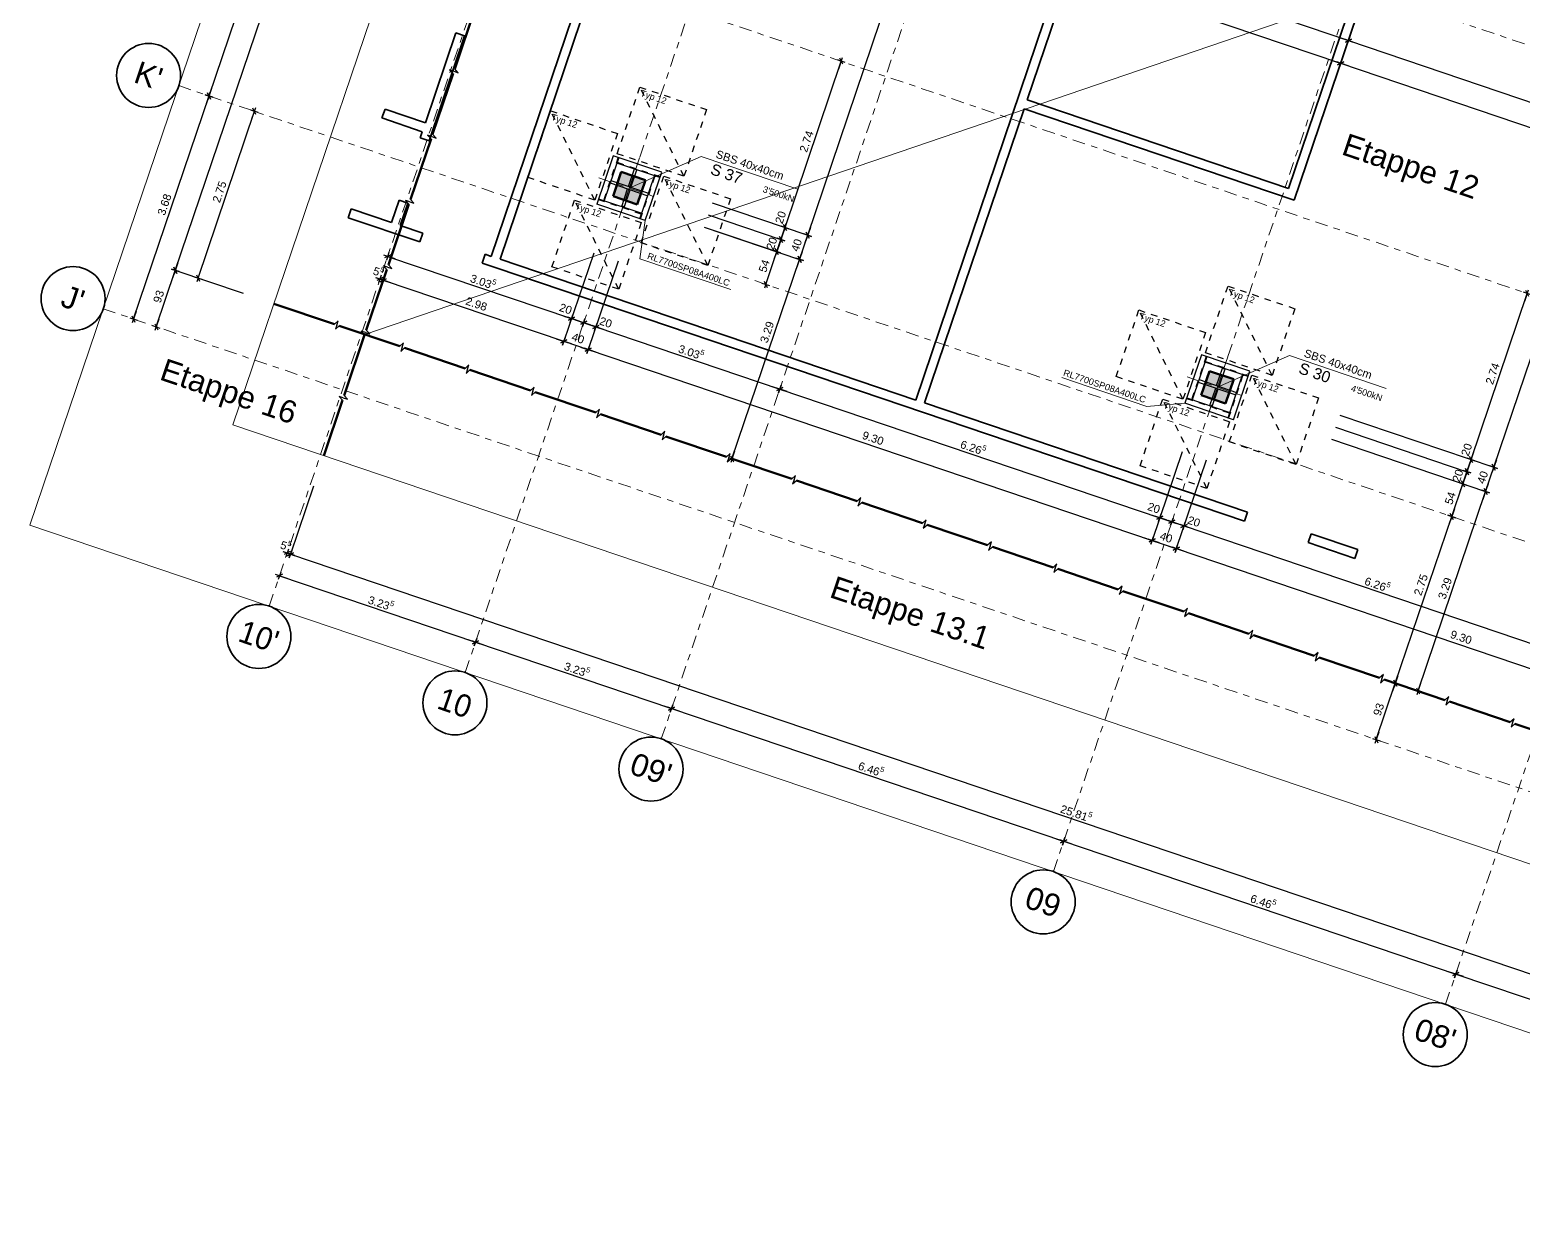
# Model space of a CAD drawing. Header units: metres. Extents: x 2661608 to 2661648.6, y 1209464.3 to 1209501.1.
# Drawn here: x 2661607.96 to 2661631.29, y 1209464.29 to 1209482.87 of the extents above; entities that cross this region are included whole.
import ezdxf

# ---------------------------------------------------------------- set-up
doc = ezdxf.new("R2010")
doc.units = ezdxf.units.M
doc.header["$PDMODE"] = 65
for name, pattern in [('AUSGEZOGEN', [0]), ('PHANTOM2_S8', [0.3, 0.2, -0.05, 0, -0.05]), ('VERDECKT2_S2', [0.025, 0, -0.025])]:
    doc.linetypes.add(name, pattern=pattern)
for name, color, linetype, lineweight in [('TB_639', 7, 'AUSGEZOGEN', 25), ('TB_641', 7, 'AUSGEZOGEN', 25), ('TB_643', 7, 'AUSGEZOGEN', 25), ('TB_645', 7, 'AUSGEZOGEN', 25), ('TB_649', 7, 'AUSGEZOGEN', 25), ('TB_650', 7, 'AUSGEZOGEN', 25)]:
    doc.layers.add(name, color=color, linetype=linetype, lineweight=lineweight)
doc.styles.add('ARIAL', font='arial.ttf')
doc.styles.add('MtXpl_Arial', font='arial.ttf')

# ---------------------------------------------------------------- blocks, each defined once
blk = doc.blocks.new('ALL_ML_STRICH')
at = {"color": 0, "linetype": 'ByBlock', "lineweight": -2}
for p, q in [((-1, 0), (0.5, 0)), ((-0.3, -0.3), (0.3, 0.3)), ((0, -0.5), (0, 0.5))]:
    blk.add_line(p, q, dxfattribs=at)

msp = doc.modelspace()

# ---------------------------------------------------------------- hatches: boundary and pattern name
at = {"layer": 'TB_639', "linetype": 'AUSGEZOGEN', "lineweight": 35, "transparency": 33554687}
for points in [[(2661617.072, 1209480.276), (2661617.451, 1209480.148), (2661617.579, 1209480.526), (2661617.2, 1209480.655)], [(2661626.26, 1209477.165), (2661626.638, 1209477.037), (2661626.767, 1209477.416), (2661626.388, 1209477.544)]]:
    msp.add_hatch(color=253, dxfattribs=at).paths.add_polyline_path(points)

# ---------------------------------------------------------------- linework, layer by layer
at = {"layer": 'DEFPOINTS', "color": 7, "linetype": 'AUSGEZOGEN', "lineweight": 25, "transparency": 16777216}
for p in [(2661619.712, 1209482.697), (2661628.559, 1209482.708), (2661628.438, 1209482.353), (2661610.761, 1209481.842), (2661610.916, 1209481.79), (2661610.916, 1209481.79), (2661611.979, 1209481.43), (2661617.579, 1209480.526), (2661617.579, 1209480.526), (2661617.579, 1209480.526), (2661617.579, 1209480.526), (2661617.072, 1209480.276), (2661617.072, 1209480.276), (2661617.072, 1209480.276), (2661617.072, 1209480.276), (2661617.799, 1209480.241), (2661617.799, 1209480.241), (2661617.451, 1209480.148), (2661617.451, 1209480.148), (2661617.451, 1209480.148), (2661617.451, 1209480.148), (2661617.451, 1209480.148), (2661617.451, 1209480.148), (2661617.451, 1209480.148), (2661617.451, 1209480.148), (2661617.145, 1209479.867), (2661617.145, 1209479.867), (2661619.759, 1209479.788), (2661613.609, 1209479.506), (2661619.695, 1209479.599), (2661620.114, 1209479.668), (2661613.551, 1209479.335), (2661613.591, 1209479.454), (2661613.642, 1209479.437), (2661613.642, 1209479.437), (2661619.63, 1209479.41), (2661619.986, 1209479.289), (2661610.234, 1209479.117), (2661610.589, 1209478.997), (2661613.431, 1209478.98), (2661613.481, 1209478.963), (2661619.227, 1209478.976), (2661619.457, 1209478.898), (2661630.933, 1209478.898), (2661611.773, 1209478.596), (2661611.773, 1209478.596), (2661609.581, 1209478.357), (2661612.247, 1209478.436), (2661616.424, 1209478.363), (2661609.936, 1209478.236), (2661610.142, 1209478.167), (2661616.614, 1209478.299), (2661616.803, 1209478.234), (2661610.975, 1209477.885), (2661616.304, 1209478.008), (2661616.683, 1209477.879), (2661626.767, 1209477.416), (2661626.767, 1209477.416), (2661626.767, 1209477.416), (2661626.767, 1209477.416), (2661619.676, 1209477.262), (2661619.688, 1209477.296), (2661619.688, 1209477.296), (2661626.26, 1209477.165), (2661626.26, 1209477.165), (2661626.26, 1209477.165), (2661626.26, 1209477.165), (2661626.638, 1209477.037), (2661626.638, 1209477.037), (2661626.638, 1209477.037), (2661626.638, 1209477.037), (2661626.638, 1209477.037), (2661626.638, 1209477.037), (2661626.638, 1209477.037), (2661626.638, 1209477.037), (2661626.987, 1209477.13), (2661626.987, 1209477.13), (2661612.629, 1209476.445), (2661612.629, 1209476.445), (2661618.369, 1209476.363), (2661618.93, 1209476.173), (2661630.475, 1209476.16), (2661630.83, 1209476.04), (2661628.571, 1209475.812), (2661628.571, 1209475.812), (2661630.347, 1209475.781), (2661630.411, 1209475.971), (2661630.702, 1209475.661), (2661612.206, 1209475.362), (2661612.252, 1209475.497), (2661625.872, 1209475.397), (2661625.872, 1209475.397), (2661625.612, 1209475.252), (2661625.801, 1209475.188), (2661625.991, 1209475.124), (2661630.174, 1209475.27), (2661625.492, 1209474.897), (2661611.981, 1209474.699), (2661612.032, 1209474.682), (2661625.871, 1209474.769), (2661611.861, 1209474.344), (2661615.138, 1209473.939), (2661615.138, 1209473.939), (2661614.924, 1209473.307), (2661618.237, 1209473.011), (2661618.237, 1209473.011), (2661628.805, 1209472.83), (2661628.805, 1209472.83), (2661629.292, 1209472.665), (2661629.594, 1209472.563), (2661629.647, 1209472.545), (2661617.986, 1209472.27), (2661628.531, 1209471.941), (2661628.994, 1209471.784), (2661624.373, 1209470.97), (2661624.373, 1209470.97), (2661624.111, 1209470.196), (2661630.344, 1209468.439), (2661630.344, 1209468.439), (2661630.236, 1209468.122)]:
    msp.add_point(p, dxfattribs=at)
at = {"layer": 'TB_639', "color": 191, "linetype": 'AUSGEZOGEN', "lineweight": 13, "transparency": 33554687}
for p, q in [((2661611.132, 1209476.702), (2661618.088, 1209497.246)), ((2661638.425, 1209467.461), (2661611.132, 1209476.702))]:
    msp.add_line(p, q, dxfattribs=at)
at = {"layer": 'TB_641', "color": 7, "linetype": 'AUSGEZOGEN', "lineweight": 35, "transparency": 33554687}
for p, q in [((2661618.345, 1209488.713), (2661615.17, 1209479.336)), ((2661615.307, 1209479.29), (2661618.482, 1209488.667)), ((2661624.975, 1209486.468), (2661621.8, 1209477.091)), ((2661629.195, 1209485.04), (2661627.624, 1209480.398)), ((2661627.714, 1209480.215), (2661629.332, 1209484.993)), ((2661624.425, 1209484.39), (2661623.541, 1209481.781)), ((2661614.616, 1209482.828), (2661614.14, 1209481.422)), ((2661614.198, 1209481.143), (2661614.753, 1209482.782)), ((2661614.753, 1209482.782), (2661614.616, 1209482.828)), ((2661613.51, 1209481.635), (2661613.463, 1209481.498)), ((2661614.14, 1209481.422), (2661613.51, 1209481.635)), ((2661621.938, 1209477.045), (2661623.495, 1209481.643)), ((2661623.495, 1209481.643), (2661627.714, 1209480.215)), ((2661627.624, 1209480.398), (2661623.541, 1209481.781)), ((2661613.463, 1209481.498), (2661614.093, 1209481.284)), ((2661614.093, 1209481.284), (2661614.061, 1209481.19)), ((2661614.198, 1209481.143), (2661614.061, 1209481.19)), ((2661613.731, 1209480.214), (2661613.612, 1209479.864)), ((2661613.868, 1209480.168), (2661613.731, 1209480.214)), ((2661612.936, 1209479.94), (2661612.982, 1209480.077)), ((2661613.612, 1209479.864), (2661612.982, 1209480.077)), ((2661613.749, 1209479.817), (2661613.868, 1209480.168)), ((2661612.936, 1209479.94), (2661614.053, 1209479.561)), ((2661614.1, 1209479.698), (2661613.749, 1209479.817)), ((2661614.053, 1209479.561), (2661614.1, 1209479.698)), ((2661615.029, 1209479.231), (2661615.075, 1209479.368)), ((2661615.17, 1209479.336), (2661615.075, 1209479.368)), ((2661621.8, 1209477.091), (2661615.307, 1209479.29)), ((2661615.029, 1209479.231), (2661615.124, 1209479.199)), ((2661615.124, 1209479.199), (2661615.261, 1209479.152)), ((2661615.261, 1209479.152), (2661626.937, 1209475.199)), ((2661626.984, 1209475.336), (2661621.938, 1209477.045)), ((2661626.984, 1209475.336), (2661626.937, 1209475.199)), ((2661627.978, 1209475), (2661627.932, 1209474.862)), ((2661627.932, 1209474.862), (2661628.661, 1209474.615)), ((2661628.708, 1209474.753), (2661627.978, 1209475)), ((2661628.661, 1209474.615), (2661628.708, 1209474.753))]:
    msp.add_line(p, q, dxfattribs=at)
at = {"layer": 'TB_641', "color": 7, "linetype": 'PHANTOM2_S8', "lineweight": 18, "transparency": 33554687}
for p, q in [((2661617.486, 1209480.875), (2661617.165, 1209479.928)), ((2661616.852, 1209480.561), (2661617.799, 1209480.241)), ((2661626.674, 1209477.764), (2661626.353, 1209476.817)), ((2661626.04, 1209477.451), (2661626.987, 1209477.13))]:
    msp.add_line(p, q, dxfattribs=at)
at = {"layer": 'TB_641', "color": 7, "linetype": 'AUSGEZOGEN', "lineweight": 50, "transparency": 33554687}
for p, q in [((2661617.2, 1209480.655), (2661617.072, 1209480.276)), ((2661617.579, 1209480.526), (2661617.2, 1209480.655)), ((2661617.451, 1209480.148), (2661617.579, 1209480.526)), ((2661617.072, 1209480.276), (2661617.451, 1209480.148)), ((2661626.388, 1209477.544), (2661626.26, 1209477.165)), ((2661626.767, 1209477.416), (2661626.388, 1209477.544)), ((2661626.638, 1209477.037), (2661626.767, 1209477.416)), ((2661626.26, 1209477.165), (2661626.638, 1209477.037))]:
    msp.add_line(p, q, dxfattribs=at)
at = {"layer": 'TB_643', "color": 191, "linetype": 'AUSGEZOGEN', "lineweight": 13, "transparency": 33554687}
for p, q in [((2661607.962, 1209475.136), (2661616.522, 1209500.416)), ((2661639.991, 1209464.291), (2661607.962, 1209475.136))]:
    msp.add_line(p, q, dxfattribs=at)
at = {"layer": 'TB_643', "color": 7, "linetype": 'PHANTOM2_S8', "lineweight": 18, "transparency": 33554687}
for p, q in [((2661611.701, 1209473.87), (2661620.581, 1209500.098)), ((2661614.763, 1209472.833), (2661623.643, 1209499.061)), ((2661617.826, 1209471.796), (2661626.706, 1209498.024)), ((2661623.951, 1209469.722), (2661632.831, 1209495.95)), ((2661630.076, 1209467.649), (2661638.956, 1209493.876)), ((2661612.648, 1209488.974), (2661644.677, 1209478.13)), ((2661611.468, 1209485.488), (2661643.497, 1209474.644)), ((2661610.287, 1209482.003), (2661642.316, 1209471.159)), ((2661609.107, 1209478.517), (2661641.136, 1209467.673)), ((2661614.763, 1209472.833), (2661614.763, 1209472.833)), ((2661617.826, 1209471.796), (2661617.826, 1209471.796)), ((2661623.951, 1209469.722), (2661623.951, 1209469.722)), ((2661630.076, 1209467.649), (2661630.076, 1209467.649))]:
    msp.add_line(p, q, dxfattribs=at)
at = {"layer": 'TB_643', "color": 7, "linetype": 'AUSGEZOGEN', "lineweight": 35, "transparency": 33554687}
for centre in [(2661609.817, 1209482.162), (2661608.637, 1209478.676), (2661611.54, 1209473.396), (2661614.603, 1209472.359), (2661617.665, 1209471.323), (2661623.791, 1209469.249), (2661629.916, 1209467.175)]:
    msp.add_circle(centre, 0.5, dxfattribs=at)
at = {"layer": 'TB_645', "color": 7, "linetype": 'VERDECKT2_S2', "lineweight": 25, "transparency": 33554687}
for p, q in [((2661617.138, 1209480.94), (2661617.491, 1209481.981)), ((2661617.491, 1209481.981), (2661618.533, 1209481.629)), ((2661618.18, 1209480.587), (2661617.491, 1209481.981)), ((2661615.745, 1209480.567), (2661616.098, 1209481.609)), ((2661616.098, 1209481.609), (2661617.14, 1209481.256)), ((2661616.787, 1209480.214), (2661616.098, 1209481.609)), ((2661618.533, 1209481.629), (2661618.18, 1209480.587)), ((2661617.14, 1209481.256), (2661616.787, 1209480.214)), ((2661618.18, 1209480.587), (2661617.138, 1209480.94)), ((2661617.151, 1209480.883), (2661616.921, 1209480.205)), ((2661617.807, 1209480.576), (2661617.13, 1209480.805)), ((2661616.787, 1209480.214), (2661615.745, 1209480.567)), ((2661617.5, 1209479.92), (2661617.73, 1209480.597)), ((2661617.511, 1209479.546), (2661617.864, 1209480.588)), ((2661617.864, 1209480.588), (2661618.906, 1209480.236)), ((2661618.553, 1209479.194), (2661617.864, 1209480.588)), ((2661616.118, 1209479.173), (2661616.471, 1209480.215)), ((2661616.471, 1209480.215), (2661617.513, 1209479.863)), ((2661617.16, 1209478.821), (2661616.471, 1209480.215)), ((2661616.844, 1209480.226), (2661617.521, 1209479.997)), ((2661618.906, 1209480.236), (2661618.553, 1209479.194)), ((2661617.513, 1209479.863), (2661617.16, 1209478.821)), ((2661618.553, 1209479.194), (2661617.511, 1209479.546)), ((2661617.16, 1209478.821), (2661616.118, 1209479.173)), ((2661626.326, 1209477.829), (2661626.679, 1209478.871)), ((2661626.679, 1209478.871), (2661627.721, 1209478.518)), ((2661627.368, 1209477.476), (2661626.679, 1209478.871)), ((2661624.933, 1209477.456), (2661625.286, 1209478.498)), ((2661625.286, 1209478.498), (2661626.327, 1209478.145)), ((2661625.975, 1209477.103), (2661625.286, 1209478.498)), ((2661627.721, 1209478.518), (2661627.368, 1209477.476)), ((2661626.327, 1209478.145), (2661625.975, 1209477.103)), ((2661626.338, 1209477.772), (2661626.109, 1209477.095)), ((2661626.995, 1209477.465), (2661626.317, 1209477.695)), ((2661627.368, 1209477.476), (2661626.326, 1209477.829)), ((2661625.975, 1209477.103), (2661624.933, 1209477.456)), ((2661626.688, 1209476.809), (2661626.917, 1209477.486)), ((2661626.699, 1209476.436), (2661627.052, 1209477.478)), ((2661627.052, 1209477.478), (2661628.094, 1209477.125)), ((2661627.741, 1209476.083), (2661627.052, 1209477.478)), ((2661625.306, 1209476.063), (2661625.658, 1209477.105)), ((2661625.658, 1209477.105), (2661626.7, 1209476.752)), ((2661626.348, 1209475.71), (2661625.658, 1209477.105)), ((2661626.032, 1209477.116), (2661626.709, 1209476.886)), ((2661628.094, 1209477.125), (2661627.741, 1209476.083)), ((2661626.7, 1209476.752), (2661626.348, 1209475.71)), ((2661627.741, 1209476.083), (2661626.699, 1209476.436)), ((2661626.348, 1209475.71), (2661625.306, 1209476.063))]:
    msp.add_line(p, q, dxfattribs=at)
at = {"layer": 'TB_645', "color": 7, "linetype": 'AUSGEZOGEN', "lineweight": 25, "transparency": 33554687}
for p, q in [((2661617.075, 1209480.908), (2661616.818, 1209480.151)), ((2661617.833, 1209480.652), (2661617.075, 1209480.908)), ((2661617.16, 1209480.879), (2661616.932, 1209480.207)), ((2661617.804, 1209480.566), (2661617.131, 1209480.794)), ((2661617.313, 1209480.426), (2661617.406, 1209480.701)), ((2661617.351, 1209480.414), (2661617.444, 1209480.688)), ((2661617.025, 1209480.482), (2661617.613, 1209480.283)), ((2661617.038, 1209480.519), (2661617.626, 1209480.321)), ((2661617.491, 1209479.923), (2661617.719, 1209480.595)), ((2661617.576, 1209479.894), (2661617.833, 1209480.652)), ((2661616.847, 1209480.236), (2661617.52, 1209480.008)), ((2661617.207, 1209480.114), (2661617.3, 1209480.389)), ((2661617.245, 1209480.101), (2661617.338, 1209480.376)), ((2661617.576, 1209479.894), (2661616.818, 1209480.151)), ((2661626.263, 1209477.798), (2661626.006, 1209477.04)), ((2661626.348, 1209477.769), (2661626.12, 1209477.096)), ((2661627.02, 1209477.541), (2661626.263, 1209477.798)), ((2661626.991, 1209477.456), (2661626.319, 1209477.683)), ((2661626.226, 1209477.409), (2661626.813, 1209477.21)), ((2661626.501, 1209477.316), (2661626.594, 1209477.59)), ((2661626.539, 1209477.303), (2661626.632, 1209477.578)), ((2661626.679, 1209476.812), (2661626.906, 1209477.485)), ((2661626.764, 1209476.783), (2661627.02, 1209477.541)), ((2661626.213, 1209477.371), (2661626.8, 1209477.172)), ((2661626.395, 1209477.003), (2661626.488, 1209477.278)), ((2661626.433, 1209476.99), (2661626.526, 1209477.265)), ((2661626.764, 1209476.783), (2661626.006, 1209477.04)), ((2661626.035, 1209477.125), (2661626.707, 1209476.897))]:
    msp.add_line(p, q, dxfattribs=at)
at = {"layer": 'TB_645', "color": 7, "linetype": 'AUSGEZOGEN', "lineweight": 18, "transparency": 33554687}
for p, q in [((2661617.491, 1209479.297), (2661617.576, 1209479.894)), ((2661617.491, 1209479.297), (2661618.91, 1209478.816)), ((2661624.084, 1209477.441), (2661625.409, 1209476.992)), ((2661625.409, 1209476.992), (2661626.006, 1209477.04))]:
    msp.add_line(p, q, dxfattribs=at)
at = {"layer": 'TB_649', "color": 7, "linetype": 'AUSGEZOGEN', "lineweight": -2, "transparency": 16777216}
for p, q in [((2661610.234, 1209479.117), (2661616.068, 1209496.347)), ((2661620.114, 1209479.668), (2661622.679, 1209487.246)), ((2661617.451, 1209486.073), (2661628.438, 1209482.353)), ((2661610.761, 1209481.842), (2661611.941, 1209485.328)), ((2661630.83, 1209476.04), (2661633.989, 1209485.37)), ((2661627.299, 1209483.134), (2661628.559, 1209482.708)), ((2661628.559, 1209482.708), (2661628.559, 1209482.708)), ((2661628.559, 1209482.708), (2661628.559, 1209482.708)), ((2661628.559, 1209482.708), (2661634.494, 1209480.698)), ((2661619.759, 1209479.788), (2661620.637, 1209482.384)), ((2661620.637, 1209482.384), (2661620.637, 1209482.384)), ((2661628.438, 1209482.353), (2661628.438, 1209482.353)), ((2661628.438, 1209482.353), (2661628.438, 1209482.353)), ((2661628.438, 1209482.353), (2661638.458, 1209478.96)), ((2661609.581, 1209478.357), (2661610.761, 1209481.842)), ((2661610.761, 1209481.842), (2661610.761, 1209481.842)), ((2661610.761, 1209481.842), (2661610.761, 1209481.842)), ((2661610.589, 1209478.997), (2661611.471, 1209481.602)), ((2661611.471, 1209481.602), (2661611.471, 1209481.602)), ((2661618.557, 1209479.984), (2661619.695, 1209479.599)), ((2661618.557, 1209479.984), (2661619.695, 1209479.599)), ((2661618.62, 1209480.174), (2661619.759, 1209479.788)), ((2661618.62, 1209480.174), (2661619.759, 1209479.788)), ((2661618.62, 1209480.174), (2661620.114, 1209479.668)), ((2661618.62, 1209480.174), (2661620.114, 1209479.668)), ((2661618.494, 1209479.794), (2661619.63, 1209479.41)), ((2661618.494, 1209479.794), (2661619.63, 1209479.41)), ((2661618.494, 1209479.794), (2661619.986, 1209479.289)), ((2661618.494, 1209479.794), (2661619.986, 1209479.289)), ((2661619.695, 1209479.599), (2661619.759, 1209479.788)), ((2661619.63, 1209479.41), (2661619.695, 1209479.599)), ((2661619.986, 1209479.289), (2661620.114, 1209479.668)), ((2661613.551, 1209479.335), (2661613.551, 1209479.335)), ((2661613.551, 1209479.335), (2661616.424, 1209478.363)), ((2661616.771, 1209479.387), (2661616.304, 1209478.008)), ((2661616.771, 1209479.387), (2661616.304, 1209478.008)), ((2661618.93, 1209476.173), (2661619.986, 1209479.289)), ((2661619.457, 1209478.898), (2661619.63, 1209479.41)), ((2661609.936, 1209478.236), (2661610.234, 1209479.117)), ((2661611.3, 1209478.757), (2661610.234, 1209479.117)), ((2661611.3, 1209478.757), (2661610.234, 1209479.117)), ((2661617.15, 1209479.259), (2661616.683, 1209477.879)), ((2661617.15, 1209479.259), (2661616.683, 1209477.879)), ((2661610.589, 1209478.997), (2661610.589, 1209478.997)), ((2661613.431, 1209478.98), (2661613.431, 1209478.98)), ((2661613.431, 1209478.98), (2661613.481, 1209478.963)), ((2661613.481, 1209478.963), (2661613.481, 1209478.963)), ((2661613.481, 1209478.963), (2661613.481, 1209478.963)), ((2661613.481, 1209478.963), (2661616.304, 1209478.008)), ((2661619.457, 1209478.898), (2661619.457, 1209478.898)), ((2661630.475, 1209476.16), (2661631.354, 1209478.755)), ((2661609.581, 1209478.357), (2661609.581, 1209478.357)), ((2661616.424, 1209478.363), (2661616.424, 1209478.363)), ((2661616.424, 1209478.363), (2661616.424, 1209478.363)), ((2661616.424, 1209478.363), (2661616.614, 1209478.299)), ((2661609.936, 1209478.236), (2661609.936, 1209478.236)), ((2661616.614, 1209478.299), (2661616.614, 1209478.299)), ((2661616.614, 1209478.299), (2661616.614, 1209478.299)), ((2661616.614, 1209478.299), (2661616.803, 1209478.234)), ((2661616.803, 1209478.234), (2661616.803, 1209478.234)), ((2661616.803, 1209478.234), (2661616.803, 1209478.234)), ((2661616.803, 1209478.234), (2661619.676, 1209477.262)), ((2661616.304, 1209478.008), (2661616.683, 1209477.879)), ((2661616.683, 1209477.879), (2661625.492, 1209474.897)), ((2661619.676, 1209477.262), (2661619.676, 1209477.262)), ((2661619.676, 1209477.262), (2661619.676, 1209477.262)), ((2661619.676, 1209477.262), (2661625.612, 1209475.252)), ((2661628.424, 1209476.855), (2661630.83, 1209476.04)), ((2661628.424, 1209476.855), (2661630.83, 1209476.04)), ((2661628.293, 1209476.477), (2661630.702, 1209475.661)), ((2661628.293, 1209476.477), (2661630.702, 1209475.661)), ((2661628.359, 1209476.665), (2661630.411, 1209475.971)), ((2661628.359, 1209476.665), (2661630.411, 1209475.971)), ((2661625.96, 1209476.28), (2661625.492, 1209474.897)), ((2661625.96, 1209476.28), (2661625.492, 1209474.897)), ((2661618.93, 1209476.173), (2661618.93, 1209476.173)), ((2661626.339, 1209476.152), (2661625.871, 1209474.769)), ((2661626.339, 1209476.152), (2661625.871, 1209474.769)), ((2661630.411, 1209475.971), (2661630.475, 1209476.16)), ((2661630.475, 1209476.16), (2661630.475, 1209476.16)), ((2661630.475, 1209476.16), (2661630.475, 1209476.16)), ((2661630.702, 1209475.661), (2661630.83, 1209476.04)), ((2661630.174, 1209475.27), (2661630.347, 1209475.781)), ((2661630.347, 1209475.781), (2661630.411, 1209475.971)), ((2661630.347, 1209475.781), (2661630.347, 1209475.781)), ((2661630.347, 1209475.781), (2661630.347, 1209475.781)), ((2661612.393, 1209475.747), (2661612.032, 1209474.682)), ((2661612.393, 1209475.747), (2661612.032, 1209474.682)), ((2661629.647, 1209472.545), (2661630.702, 1209475.661)), ((2661625.612, 1209475.252), (2661625.612, 1209475.252)), ((2661625.612, 1209475.252), (2661625.612, 1209475.252)), ((2661625.612, 1209475.252), (2661625.801, 1209475.188)), ((2661625.801, 1209475.188), (2661625.801, 1209475.188)), ((2661625.801, 1209475.188), (2661625.801, 1209475.188)), ((2661625.801, 1209475.188), (2661625.991, 1209475.124)), ((2661625.991, 1209475.124), (2661625.991, 1209475.124)), ((2661625.991, 1209475.124), (2661625.991, 1209475.124)), ((2661625.991, 1209475.124), (2661631.926, 1209473.114)), ((2661629.292, 1209472.665), (2661630.174, 1209475.27)), ((2661630.174, 1209475.27), (2661630.174, 1209475.27)), ((2661630.174, 1209475.27), (2661630.174, 1209475.27)), ((2661625.492, 1209474.897), (2661625.871, 1209474.769)), ((2661611.981, 1209474.699), (2661611.981, 1209474.699)), ((2661611.981, 1209474.699), (2661612.032, 1209474.682)), ((2661612.032, 1209474.682), (2661636.483, 1209466.403)), ((2661625.871, 1209474.769), (2661634.679, 1209471.786)), ((2661611.861, 1209474.344), (2661611.861, 1209474.344)), ((2661611.861, 1209474.344), (2661614.924, 1209473.307)), ((2661614.924, 1209473.307), (2661614.924, 1209473.307)), ((2661614.924, 1209473.307), (2661614.924, 1209473.307)), ((2661614.924, 1209473.307), (2661617.986, 1209472.27)), ((2661628.994, 1209471.784), (2661629.292, 1209472.665)), ((2661629.292, 1209472.665), (2661629.292, 1209472.665)), ((2661629.292, 1209472.665), (2661629.292, 1209472.665)), ((2661629.647, 1209472.545), (2661629.647, 1209472.545)), ((2661617.986, 1209472.27), (2661617.986, 1209472.27)), ((2661617.986, 1209472.27), (2661617.986, 1209472.27)), ((2661617.986, 1209472.27), (2661624.111, 1209470.196)), ((2661628.994, 1209471.784), (2661628.994, 1209471.784)), ((2661624.111, 1209470.196), (2661624.111, 1209470.196)), ((2661624.111, 1209470.196), (2661624.111, 1209470.196)), ((2661624.111, 1209470.196), (2661630.236, 1209468.122)), ((2661630.236, 1209468.122), (2661630.236, 1209468.122)), ((2661630.236, 1209468.122), (2661630.236, 1209468.122)), ((2661630.236, 1209468.122), (2661633.299, 1209467.085))]:
    msp.add_line(p, q, dxfattribs=at)
at = {"layer": 'TB_649', "color": 7, "linetype": 'AUSGEZOGEN', "lineweight": 18, "transparency": 33554687}
for p, q in [((2661613.194, 1209478.115), (2661641.436, 1209487.757)), ((2661618.451, 1209480.894), (2661617.326, 1209480.401)), ((2661618.451, 1209480.894), (2661619.961, 1209480.383)), ((2661627.639, 1209477.784), (2661626.513, 1209477.29)), ((2661627.639, 1209477.784), (2661629.149, 1209477.273))]:
    msp.add_line(p, q, dxfattribs=at)
at = {"layer": 'TB_650', "color": 1, "linetype": 'AUSGEZOGEN', "lineweight": 70, "transparency": 33554687}
for p, q in [((2661614.599, 1209482.265), (2661614.92, 1209483.212)), ((2661614.254, 1209481.244), (2661614.574, 1209482.191)), ((2661613.908, 1209480.224), (2661614.229, 1209481.171)), ((2661613.563, 1209479.203), (2661613.883, 1209480.151)), ((2661613.217, 1209478.183), (2661613.538, 1209479.13)), ((2661611.773, 1209478.596), (2661612.721, 1209478.276)), ((2661612.794, 1209478.251), (2661613.741, 1209477.93)), ((2661612.872, 1209477.163), (2661613.192, 1209478.11)), ((2661613.814, 1209477.905), (2661614.761, 1209477.585)), ((2661614.835, 1209477.56), (2661615.782, 1209477.239)), ((2661615.855, 1209477.214), (2661616.802, 1209476.894)), ((2661612.553, 1209476.221), (2661612.847, 1209477.089)), ((2661616.875, 1209476.869), (2661617.823, 1209476.548)), ((2661617.896, 1209476.523), (2661618.843, 1209476.203)), ((2661618.916, 1209476.178), (2661619.863, 1209475.857)), ((2661619.937, 1209475.832), (2661620.884, 1209475.512)), ((2661620.957, 1209475.487), (2661621.904, 1209475.166)), ((2661621.977, 1209475.142), (2661622.924, 1209474.821)), ((2661622.998, 1209474.796), (2661623.945, 1209474.475)), ((2661624.018, 1209474.451), (2661624.965, 1209474.13)), ((2661625.038, 1209474.105), (2661625.986, 1209473.784)), ((2661626.059, 1209473.76), (2661627.006, 1209473.439)), ((2661627.079, 1209473.414), (2661628.026, 1209473.093)), ((2661628.1, 1209473.069), (2661629.047, 1209472.748)), ((2661629.12, 1209472.723), (2661630.067, 1209472.403)), ((2661630.14, 1209472.378), (2661631.087, 1209472.057)), ((2661631.161, 1209472.032), (2661632.108, 1209471.712))]:
    msp.add_line(p, q, dxfattribs=at)
at = {"layer": 'TB_650', "color": 1, "linetype": 'AUSGEZOGEN', "lineweight": 25, "transparency": 33554687}
for p, q in [((2661614.587, 1209482.228), (2661614.52, 1209482.25)), ((2661614.52, 1209482.25), (2661614.574, 1209482.191)), ((2661614.587, 1209482.228), (2661614.653, 1209482.205)), ((2661614.653, 1209482.205), (2661614.599, 1209482.265)), ((2661614.241, 1209481.208), (2661614.175, 1209481.23)), ((2661614.175, 1209481.23), (2661614.229, 1209481.171)), ((2661614.241, 1209481.208), (2661614.308, 1209481.185)), ((2661614.308, 1209481.185), (2661614.254, 1209481.244)), ((2661613.896, 1209480.187), (2661613.829, 1209480.21)), ((2661613.829, 1209480.21), (2661613.883, 1209480.151)), ((2661613.962, 1209480.165), (2661613.908, 1209480.224)), ((2661613.896, 1209480.187), (2661613.962, 1209480.165)), ((2661613.55, 1209479.167), (2661613.484, 1209479.189)), ((2661613.484, 1209479.189), (2661613.538, 1209479.13)), ((2661613.55, 1209479.167), (2661613.617, 1209479.144)), ((2661613.617, 1209479.144), (2661613.563, 1209479.203)), ((2661612.78, 1209478.329), (2661612.721, 1209478.276)), ((2661612.757, 1209478.263), (2661612.78, 1209478.329)), ((2661612.757, 1209478.263), (2661612.735, 1209478.197)), ((2661612.735, 1209478.197), (2661612.794, 1209478.251)), ((2661613.205, 1209478.146), (2661613.139, 1209478.169)), ((2661613.139, 1209478.169), (2661613.192, 1209478.11)), ((2661613.205, 1209478.146), (2661613.271, 1209478.124)), ((2661613.271, 1209478.124), (2661613.217, 1209478.183)), ((2661613.8, 1209477.984), (2661613.741, 1209477.93)), ((2661613.778, 1209477.918), (2661613.755, 1209477.851)), ((2661613.755, 1209477.851), (2661613.814, 1209477.905)), ((2661613.778, 1209477.918), (2661613.8, 1209477.984)), ((2661614.821, 1209477.639), (2661614.761, 1209477.585)), ((2661614.798, 1209477.572), (2661614.821, 1209477.639)), ((2661614.798, 1209477.572), (2661614.776, 1209477.506)), ((2661614.776, 1209477.506), (2661614.835, 1209477.56)), ((2661612.926, 1209477.104), (2661612.872, 1209477.163)), ((2661615.841, 1209477.293), (2661615.782, 1209477.239)), ((2661615.818, 1209477.227), (2661615.796, 1209477.16)), ((2661615.796, 1209477.16), (2661615.855, 1209477.214)), ((2661615.818, 1209477.227), (2661615.841, 1209477.293)), ((2661612.859, 1209477.126), (2661612.793, 1209477.148)), ((2661612.793, 1209477.148), (2661612.847, 1209477.089)), ((2661612.859, 1209477.126), (2661612.926, 1209477.104)), ((2661616.861, 1209476.948), (2661616.802, 1209476.894)), ((2661616.839, 1209476.881), (2661616.861, 1209476.948)), ((2661616.839, 1209476.881), (2661616.816, 1209476.815)), ((2661616.816, 1209476.815), (2661616.875, 1209476.869)), ((2661617.882, 1209476.602), (2661617.823, 1209476.548)), ((2661617.859, 1209476.536), (2661617.837, 1209476.469)), ((2661617.837, 1209476.469), (2661617.896, 1209476.523)), ((2661617.859, 1209476.536), (2661617.882, 1209476.602)), ((2661618.902, 1209476.257), (2661618.843, 1209476.203)), ((2661618.88, 1209476.19), (2661618.902, 1209476.257)), ((2661618.88, 1209476.19), (2661618.857, 1209476.124)), ((2661618.857, 1209476.124), (2661618.916, 1209476.178)), ((2661619.922, 1209475.911), (2661619.863, 1209475.857)), ((2661619.9, 1209475.845), (2661619.877, 1209475.779)), ((2661619.877, 1209475.779), (2661619.937, 1209475.832)), ((2661619.9, 1209475.845), (2661619.922, 1209475.911)), ((2661620.943, 1209475.566), (2661620.884, 1209475.512)), ((2661620.92, 1209475.499), (2661620.943, 1209475.566)), ((2661620.92, 1209475.499), (2661620.898, 1209475.433)), ((2661620.898, 1209475.433), (2661620.957, 1209475.487)), ((2661621.963, 1209475.22), (2661621.904, 1209475.166)), ((2661621.941, 1209475.154), (2661621.918, 1209475.088)), ((2661621.918, 1209475.088), (2661621.977, 1209475.142)), ((2661621.941, 1209475.154), (2661621.963, 1209475.22)), ((2661622.984, 1209474.875), (2661622.924, 1209474.821)), ((2661622.961, 1209474.808), (2661622.984, 1209474.875)), ((2661622.961, 1209474.808), (2661622.939, 1209474.742)), ((2661622.939, 1209474.742), (2661622.998, 1209474.796)), ((2661624.004, 1209474.529), (2661623.945, 1209474.475)), ((2661623.981, 1209474.463), (2661623.959, 1209474.397)), ((2661623.959, 1209474.397), (2661624.018, 1209474.451)), ((2661623.981, 1209474.463), (2661624.004, 1209474.529)), ((2661625.024, 1209474.184), (2661624.965, 1209474.13)), ((2661625.002, 1209474.117), (2661625.024, 1209474.184)), ((2661625.002, 1209474.117), (2661624.979, 1209474.051)), ((2661624.979, 1209474.051), (2661625.038, 1209474.105)), ((2661626.045, 1209473.838), (2661625.986, 1209473.784)), ((2661626.022, 1209473.772), (2661626, 1209473.706)), ((2661626, 1209473.706), (2661626.059, 1209473.76)), ((2661626.022, 1209473.772), (2661626.045, 1209473.838)), ((2661627.065, 1209473.493), (2661627.006, 1209473.439)), ((2661627.043, 1209473.427), (2661627.065, 1209473.493)), ((2661627.043, 1209473.427), (2661627.02, 1209473.36)), ((2661627.02, 1209473.36), (2661627.079, 1209473.414)), ((2661628.085, 1209473.147), (2661628.026, 1209473.093)), ((2661628.063, 1209473.081), (2661628.04, 1209473.015)), ((2661628.04, 1209473.015), (2661628.1, 1209473.069)), ((2661628.063, 1209473.081), (2661628.085, 1209473.147)), ((2661629.106, 1209472.802), (2661629.047, 1209472.748)), ((2661629.083, 1209472.736), (2661629.061, 1209472.669)), ((2661629.083, 1209472.736), (2661629.106, 1209472.802)), ((2661629.061, 1209472.669), (2661629.12, 1209472.723)), ((2661630.126, 1209472.456), (2661630.067, 1209472.403)), ((2661630.104, 1209472.39), (2661630.081, 1209472.324)), ((2661630.081, 1209472.324), (2661630.14, 1209472.378)), ((2661630.104, 1209472.39), (2661630.126, 1209472.456)), ((2661631.147, 1209472.111), (2661631.087, 1209472.057)), ((2661631.124, 1209472.045), (2661631.102, 1209471.978)), ((2661631.102, 1209471.978), (2661631.161, 1209472.032)), ((2661631.124, 1209472.045), (2661631.147, 1209472.111))]:
    msp.add_line(p, q, dxfattribs=at)

# ---------------------------------------------------------------- block references
at = {"layer": 'TB_649', "color": 7, "linetype": 'AUSGEZOGEN', "lineweight": 25, "transparency": 16777216, "xscale": 0.125, "yscale": 0.125, "zscale": 0.125}
for p, rotation in [((2661628.559, 1209482.708), 341.2952432638242), ((2661628.559, 1209482.708), 161.2952432638242), ((2661620.637, 1209482.384), 71.29524322408255), ((2661628.438, 1209482.353), 341.2952435380498), ((2661628.438, 1209482.353), 161.2952435380497), ((2661610.761, 1209481.842), 71.29524323660247), ((2661610.761, 1209481.842), 251.2952432366025), ((2661611.471, 1209481.602), 71.29524323469141), ((2661619.695, 1209479.599), 251.2952432240825), ((2661619.759, 1209479.788), 71.29524322408255), ((2661619.759, 1209479.788), 251.2952432240825), ((2661620.114, 1209479.668), 71.29524323428163), ((2661620.114, 1209479.668), 251.2952432342816), ((2661619.63, 1209479.41), 251.2952432240825), ((2661619.695, 1209479.599), 71.29524322408255), ((2661613.551, 1209479.335), 161.2952432383827), ((2661619.63, 1209479.41), 71.29524322408255), ((2661619.986, 1209479.289), 71.29524323428163), ((2661619.986, 1209479.289), 251.2952432342816), ((2661610.234, 1209479.117), 71.29524324225345), ((2661610.234, 1209479.117), 251.2952432422534), ((2661610.589, 1209478.997), 251.2952432346915), ((2661613.481, 1209478.963), 341.2952431311741), ((2661613.431, 1209478.98), 161.2952431311741), ((2661613.481, 1209478.963), 161.2952431311741), ((2661619.457, 1209478.898), 251.2952432240825), ((2661631.354, 1209478.755), 71.2952432144279), ((2661609.581, 1209478.357), 251.2952432366025), ((2661609.936, 1209478.236), 251.2952432422534), ((2661616.424, 1209478.363), 341.2952432383828), ((2661616.424, 1209478.363), 161.2952432383827), ((2661616.614, 1209478.299), 341.2952432383828), ((2661616.614, 1209478.299), 161.2952432383827), ((2661616.803, 1209478.234), 341.2952432383828), ((2661616.304, 1209478.008), 341.2952431311741), ((2661616.803, 1209478.234), 161.2952432383827), ((2661616.304, 1209478.008), 161.2952431311741), ((2661616.683, 1209477.879), 341.2952431311741), ((2661616.683, 1209477.879), 161.2952431311741), ((2661619.676, 1209477.262), 341.2952432383828), ((2661619.676, 1209477.262), 161.2952432383827), ((2661618.93, 1209476.173), 251.2952432342816), ((2661630.475, 1209476.16), 71.2952432144279), ((2661630.475, 1209476.16), 251.2952432144279), ((2661630.411, 1209475.971), 71.2952432144279), ((2661630.411, 1209475.971), 251.2952432144279), ((2661630.83, 1209476.04), 71.29524323118135), ((2661630.83, 1209476.04), 251.2952432311813), ((2661630.347, 1209475.781), 71.2952432144279), ((2661630.347, 1209475.781), 251.2952432144279), ((2661630.702, 1209475.661), 251.2952432311813), ((2661630.702, 1209475.661), 71.29524323118135), ((2661625.612, 1209475.252), 341.2952432383828), ((2661625.612, 1209475.252), 161.2952432383827), ((2661630.174, 1209475.27), 71.2952432144279), ((2661630.174, 1209475.27), 251.2952432144279), ((2661625.801, 1209475.188), 341.2952432383828), ((2661625.801, 1209475.188), 161.2952432383827), ((2661625.991, 1209475.124), 341.2952432383828), ((2661625.991, 1209475.124), 161.2952432383827), ((2661625.492, 1209474.897), 341.2952431311741), ((2661625.492, 1209474.897), 161.2952431311741), ((2661625.871, 1209474.769), 341.2952431311741), ((2661625.871, 1209474.769), 161.2952431311741), ((2661612.032, 1209474.682), 341.2952431311741), ((2661611.981, 1209474.699), 161.2952431311741), ((2661612.032, 1209474.682), 161.2952431311741), ((2661611.861, 1209474.344), 161.2952432351559), ((2661614.924, 1209473.307), 341.295243235156), ((2661614.924, 1209473.307), 161.2952432351559), ((2661629.292, 1209472.665), 71.2952432144279), ((2661629.292, 1209472.665), 251.2952432144279), ((2661629.647, 1209472.545), 251.2952432311813), ((2661617.986, 1209472.27), 341.295243235156), ((2661617.986, 1209472.27), 161.2952432351559), ((2661628.994, 1209471.784), 251.2952432144279), ((2661624.111, 1209470.196), 341.295243235156), ((2661624.111, 1209470.196), 161.2952432351559), ((2661630.236, 1209468.122), 341.295243235156), ((2661630.236, 1209468.122), 161.2952432351559)]:
    msp.add_blockref('ALL_ML_STRICH', p, dxfattribs=dict(at, rotation=rotation))

# ---------------------------------------------------------------- texts
at = {"layer": 'TB_643', "color": 7, "style": 'MtXpl_Arial'}
for s, width, p in [("K'", 0.99, (2661609.564, 1209482.063)), ("J'", 0.99, (2661608.422, 1209478.564)), ("10'", 0.96, (2661611.194, 1209473.329)), ('10', 0.95, (2661614.302, 1209472.277))]:
    msp.add_text(s, height=0.35, rotation=-18.7048, dxfattribs=dict(at, width=width)).set_placement(p)
for s, p in [("09'", (2661617.308, 1209471.259)), ('09', (2661623.477, 1209469.17)), ("08'", (2661629.558, 1209467.111))]:
    msp.add_text(s, height=0.35, rotation=-18.7048, dxfattribs=at).set_placement(p)
at = {"layer": 'TB_645', "color": 7, "linetype": 'AUSGEZOGEN', "lineweight": 25, "transparency": 33554687, "char_height": 0.1, "attachment_point": 7, "style": 'ARIAL'}
for s, insert, width, rotation in [('\\W0.98;Typ 12', (2661617.481, 1209481.816), 0.47747, 341.2953), ('\\W0.98;Typ 12', (2661616.088, 1209481.443), 0.47747, 341.2953), ('\\W0.98;Typ 12', (2661617.854, 1209480.423), 0.47747, 341.2953), ('\\W0.98;Typ 12', (2661616.461, 1209480.05), 0.47747, 341.2953), ('\\W1.01;RL7700SP08A400LC', (2661617.597, 1209479.299), 1.39534, 341.2952), ('\\W0.98;Typ 12', (2661626.669, 1209478.705), 0.47747, 341.2953), ('\\W0.98;Typ 12', (2661625.276, 1209478.333), 0.47747, 341.2953), ('\\W1.01;RL7700SP08A400LC', (2661624.096, 1209477.475), 1.39534, 341.2952), ('\\W0.98;Typ 12', (2661627.042, 1209477.312), 0.47747, 341.2953), ('\\W0.98;Typ 12', (2661625.649, 1209476.939), 0.47747, 341.2953)]:
    msp.add_mtext(s, dxfattribs=dict(at, insert=insert, width=width, rotation=rotation))
at = {"layer": 'TB_649', "color": 7, "style": 'MtXpl_Arial'}
for s, height, p in [('SBS', 0.125, (2661618.666, 1209480.882)), ('S', 0.175, (2661618.579, 1209480.625)), ('37', 0.175, (2661618.798, 1209480.551)), ('40x40cm', 0.125, (2661619.043, 1209480.754)), ("3'500kN", 0.1, (2661619.402, 1209480.343)), ('SBS', 0.125, (2661627.854, 1209477.771)), ('S', 0.175, (2661627.767, 1209477.515)), ('40x40cm', 0.125, (2661628.231, 1209477.643)), ('30', 0.175, (2661627.986, 1209477.44)), ("4'500kN", 0.1, (2661628.589, 1209477.233))]:
    msp.add_text(s, height=height, rotation=-18.7048, dxfattribs=at).set_placement(p)
at = {"layer": 'TB_649', "color": 7, "linetype": 'AUSGEZOGEN', "lineweight": 25, "transparency": 16777216, "char_height": 0.125, "attachment_point": 5, "style": 'ARIAL'}
for s, insert, width, rotation in [('\\A1;{\\A1;{2.74\\H0.082500;\\S^ ;}}', (2661620.094, 1209481.131), 0.5, 71.2952), ('\\A1;{\\A1;{2.75\\H0.082500;\\S^ ;}}', (2661610.925, 1209480.344), 0.5, 71.2952), ('\\A1;{\\A1;{3.68\\H0.082500;\\S^ ;}}', (2661610.065, 1209480.145), 0.5, 71.2952), ('\\A1;{\\A1;{20\\H0.082500;\\S^ ;}}', (2661619.69, 1209479.944), 0.5, 71.2952), ('\\A1;{\\A1;{20\\H0.082500;\\S^ ;}}', (2661619.552, 1209479.536), 0.5, 71.2952), ('\\A1;{\\A1;{40\\H0.082500;\\S^ ;}}', (2661619.939, 1209479.51), 0.5, 71.2952), ('\\A1;{\\A1;{54\\H0.082500;\\S^ ;}}', (2661619.433, 1209479.185), 0.5, 71.2952), ('\\A1;{\\A1;{5\\H0.082500;\\S5^ ;}}', (2661613.413, 1209479.107), 0.375, 341.2952), ('\\A1;{\\A1;{3.03\\H0.082500;\\S5^ ;}}', (2661615.045, 1209478.951), 0.625, 341.2952), ('\\A1;{\\A1;{93\\H0.082500;\\S^ ;}}', (2661609.975, 1209478.708), 0.5, 71.2952), ('\\A1;{\\A1;{2.98\\H0.082500;\\S^ ;}}', (2661614.938, 1209478.591), 0.5, 341.2952), ('\\A1;{\\A1;{20\\H0.082500;\\S^ ;}}', (2661616.332, 1209478.515), 0.5, 341.2952), ('\\A1;{\\A1;{20\\H0.082500;\\S^ ;}}', (2661616.958, 1209478.303), 0.5, 341.2952), ('\\A1;{\\A1;{40\\H0.082500;\\S^ ;}}', (2661616.525, 1209478.054), 0.5, 341.2952), ('\\A1;{\\A1;{3.29\\H0.082500;\\S^ ;}}', (2661619.479, 1209478.152), 0.5, 71.2952), ('\\A1;{\\A1;{3.03\\H0.082500;\\S5^ ;}}', (2661618.297, 1209477.85), 0.625, 341.2952), ('\\A1;{\\A1;{2.74\\H0.082500;\\S^ ;}}', (2661630.811, 1209477.503), 0.5, 71.2952), ('\\A1;{\\A1;{9.30\\H0.082500;\\S^ ;}}', (2661621.133, 1209476.494), 0.5, 341.2952), ('\\A1;{\\A1;{6.26\\H0.082500;\\S5^ ;}}', (2661622.701, 1209476.358), 0.625, 341.2952), ('\\A1;{\\A1;{20\\H0.082500;\\S^ ;}}', (2661630.407, 1209476.315), 0.5, 71.2952), ('\\A1;{\\A1;{20\\H0.082500;\\S^ ;}}', (2661630.269, 1209475.908), 0.5, 71.2952), ('\\A1;{\\A1;{40\\H0.082500;\\S^ ;}}', (2661630.656, 1209475.882), 0.5, 71.2952), ('\\A1;{\\A1;{54\\H0.082500;\\S^ ;}}', (2661630.15, 1209475.557), 0.5, 71.2952), ('\\A1;{\\A1;{20\\H0.082500;\\S^ ;}}', (2661625.52, 1209475.404), 0.5, 341.2952), ('\\A1;{\\A1;{20\\H0.082500;\\S^ ;}}', (2661626.146, 1209475.192), 0.5, 341.2952), ('\\A1;{\\A1;{5\\H0.082500;\\S5^ ;}}', (2661611.964, 1209474.826), 0.375, 341.2952), ('\\A1;{\\A1;{40\\H0.082500;\\S^ ;}}', (2661625.713, 1209474.943), 0.5, 341.2952), ('\\A1;{\\A1;{2.75\\H0.082500;\\S^ ;}}', (2661629.692, 1209474.203), 0.5, 71.2952), ('\\A1;{\\A1;{6.26\\H0.082500;\\S5^ ;}}', (2661629.016, 1209474.22), 0.625, 341.2952), ('\\A1;{\\A1;{3.29\\H0.082500;\\S^ ;}}', (2661630.069, 1209474.148), 0.5, 71.2952), ('\\A1;{\\A1;{3.23\\H0.082500;\\S5^ ;}}', (2661613.45, 1209473.927), 0.625, 341.2952), ('\\A1;{\\A1;{9.30\\H0.082500;\\S^ ;}}', (2661630.32, 1209473.383), 0.5, 341.2952), ('\\A1;{\\A1;{3.23\\H0.082500;\\S5^ ;}}', (2661616.512, 1209472.89), 0.625, 341.2952), ('\\A1;{\\A1;{93\\H0.082500;\\S^ ;}}', (2661629.032, 1209472.256), 0.5, 71.2952), ('\\A1;{\\A1;{6.46\\H0.082500;\\S5^ ;}}', (2661621.106, 1209471.334), 0.625, 341.2952), ('\\A1;{\\A1;{25.81\\H0.082500;\\S5^ ;}}', (2661624.31, 1209470.645), 0.75, 341.2952), ('\\A1;{\\A1;{6.46\\H0.082500;\\S5^ ;}}', (2661627.231, 1209469.261), 0.625, 341.2952)]:
    msp.add_mtext(s, dxfattribs=dict(at, insert=insert, width=width, rotation=rotation))
at = {"layer": 'TB_650', "color": 7, "style": 'MtXpl_Arial'}
for s, width, p in [('Etappe', 0.99, (2661628.434, 1209480.934)), ('12', 0.99, (2661630.014, 1209480.398)), ('Etappe', 0.99, (2661609.97, 1209477.416)), ('16', 0.99, (2661611.55, 1209476.881)), ('Etappe', 0.98, (2661620.436, 1209474.016)), ('13.1', 0.98, (2661622, 1209473.486))]:
    msp.add_text(s, height=0.35, rotation=-18.7048, dxfattribs=dict(at, width=width)).set_placement(p)

doc.saveas('drawing.dxf')
